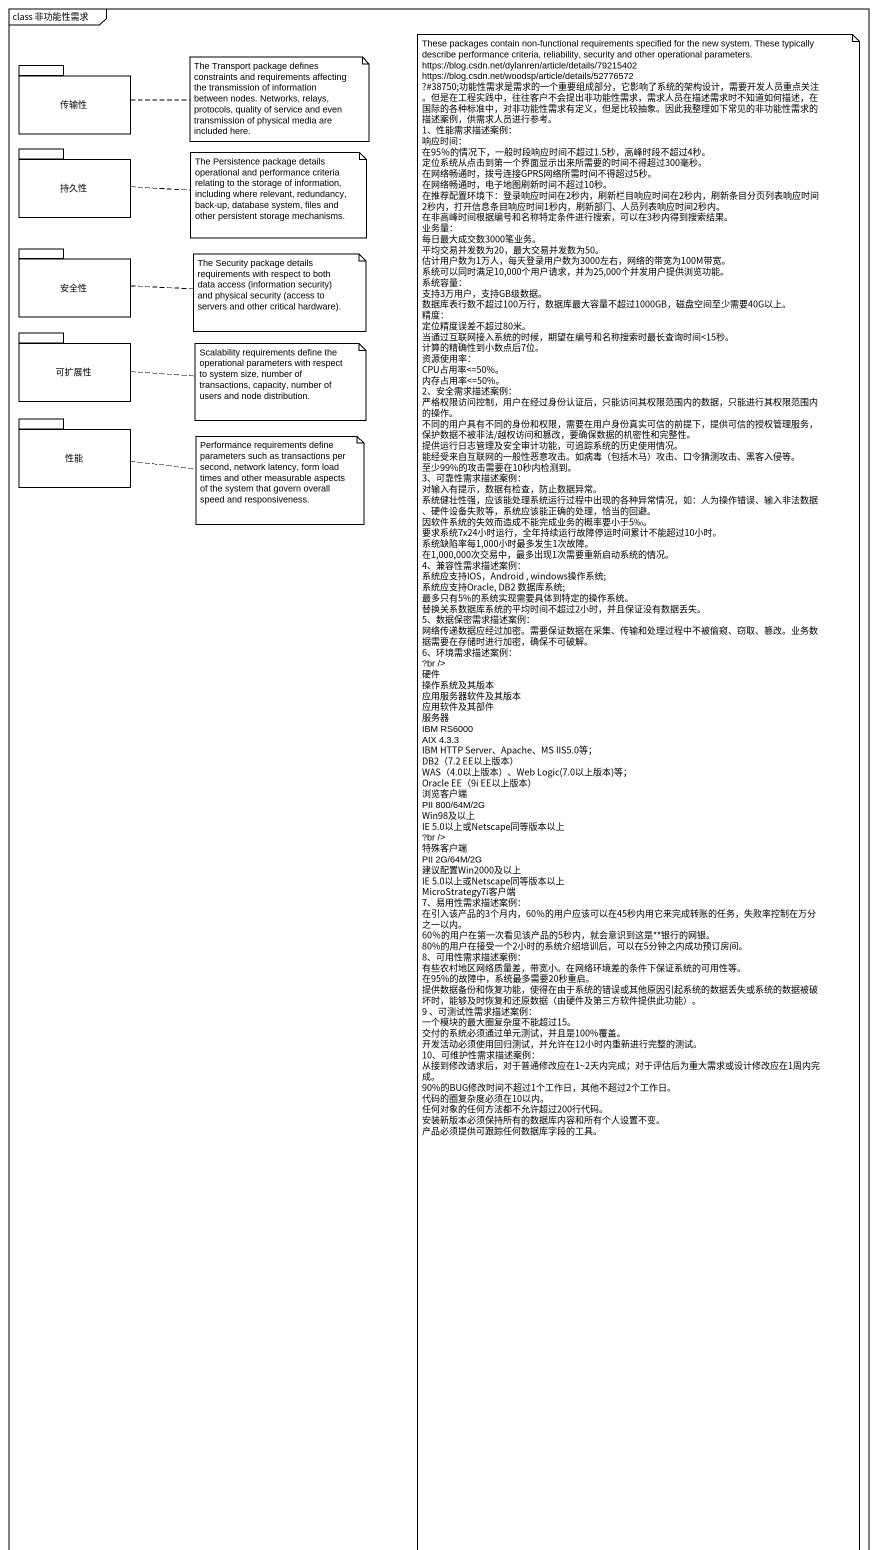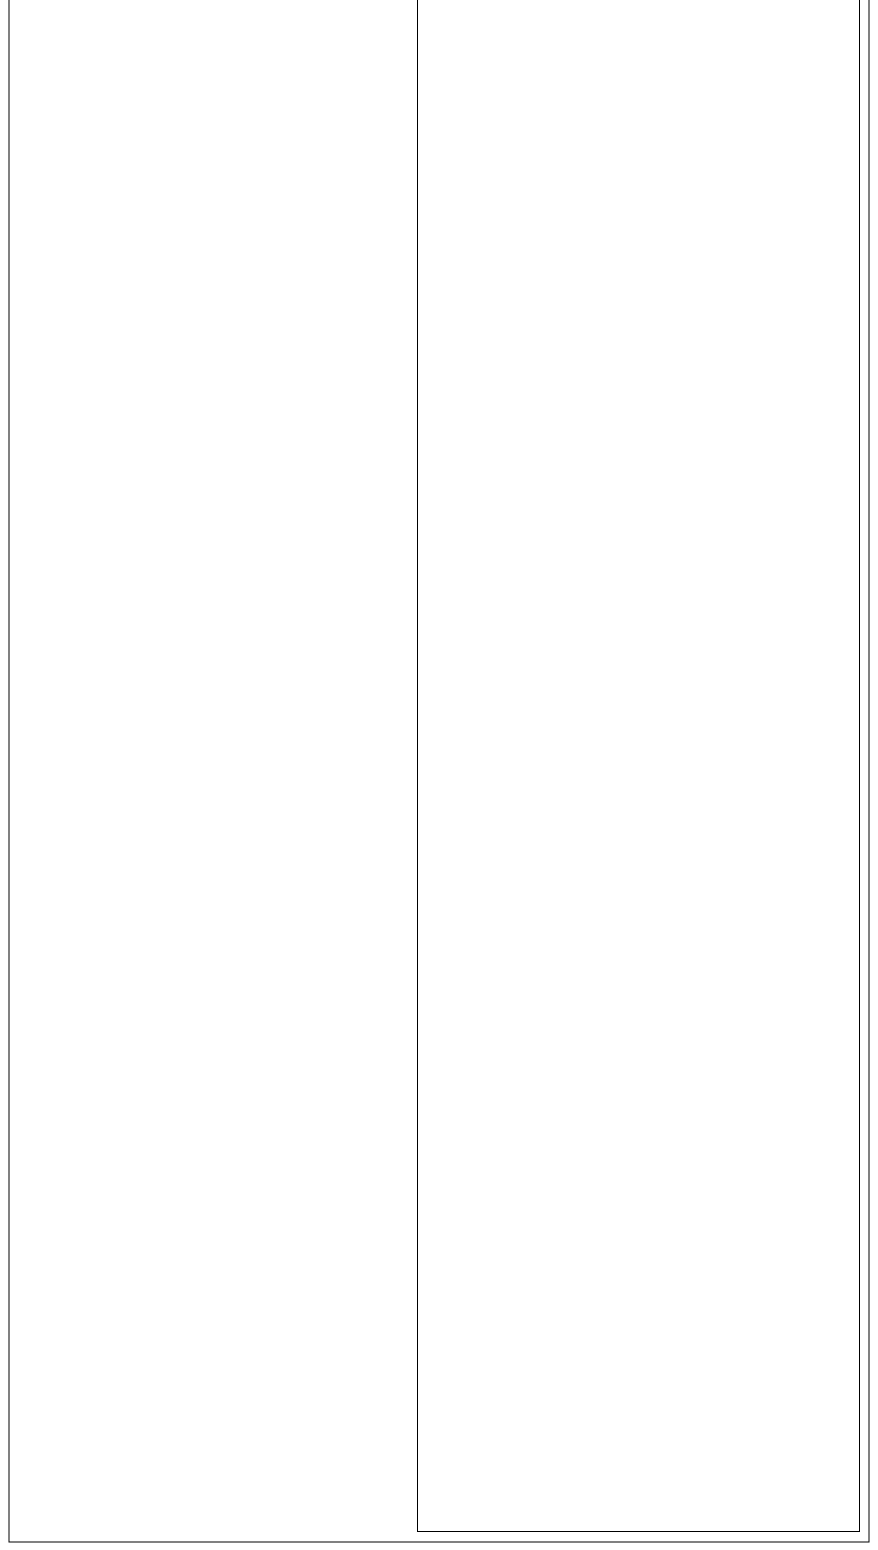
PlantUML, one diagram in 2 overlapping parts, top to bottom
@startuml
mainframe class 非功能性需求
package 传输性 {
}
package 持久性 {
}
package 安全性 {
}
package 可扩展性 {
}
package 性能 {
}
note as N1
  These packages contain non-functional requirements specified for the new system. These typically describe performance criteria, reliability, security and other operational parameters.
  https://blog.csdn.net/dylanren/article/details/79215402
  https://blog.csdn.net/woodsp/article/details/52776572
  ?#38750;功能性需求是需求的一个重要组成部分，它影响了系统的架构设计，需要开发人员重点关注。但是在工程实践中，往往客户不会提出非功能性需求，需求人员在描述需求时不知道如何描述，在国际的各种标准中，对非功能性需求有定义，但是比较抽象。因此我整理如下常见的非功能性需求的描述案例，供需求人员进行参考。
  1、性能需求描述案例：
  响应时间：
  在95％的情况下，一般时段响应时间不超过1.5秒，高峰时段不超过4秒。
  定位系统从点击到第一个界面显示出来所需要的时间不得超过300毫秒。
  在网络畅通时，拨号连接GPRS网络所需时间不得超过5秒。
  在网络畅通时，电子地图刷新时间不超过10秒。
  在推荐配置环境下：登录响应时间在2秒内，刷新栏目响应时间在2秒内，刷新条目分页列表响应时间2秒内，打开信息条目响应时间1秒内，刷新部门、人员列表响应时间2秒内。
  在非高峰时间根据编号和名称特定条件进行搜索，可以在3秒内得到搜索结果。
  业务量：
  每日最大成交数3000笔业务。
  平均交易并发数为20，最大交易并发数为50。
  估计用户数为1万人，每天登录用户数为3000左右，网络的带宽为100M带宽。
  系统可以同时满足10,000个用户请求，并为25,000个并发用户提供浏览功能。
  系统容量：
  支持3万用户，支持GB级数据。
  数据库表行数不超过100万行，数据库最大容量不超过1000GB，磁盘空间至少需要40G以上。
  精度：
  定位精度误差不超过80米。
  当通过互联网接入系统的时候，期望在编号和名称搜索时最长查询时间<15秒。
  计算的精确性到小数点后7位。
  资源使用率：
  CPU占用率<=50%。
  内存占用率<=50%。
  2、安全需求描述案例：
  严格权限访问控制，用户在经过身份认证后，只能访问其权限范围内的数据，只能进行其权限范围内的操作。
  不同的用户具有不同的身份和权限，需要在用户身份真实可信的前提下，提供可信的授权管理服务，保护数据不被非法/越权访问和篡改，要确保数据的机密性和完整性。
  提供运行日志管理及安全审计功能，可追踪系统的历史使用情况。
  能经受来自互联网的一般性恶意攻击。如病毒（包括木马）攻击、口令猜测攻击、黑客入侵等。
  至少99%的攻击需要在10秒内检测到。
  3、可靠性需求描述案例：
  对输入有提示，数据有检查，防止数据异常。
  系统健壮性强，应该能处理系统运行过程中出现的各种异常情况，如：人为操作错误、输入非法数据、硬件设备失败等，系统应该能正确的处理，恰当的回避。
  因软件系统的失效而造成不能完成业务的概率要小于5‰。
  要求系统7x24小时运行，全年持续运行故障停运时间累计不能超过10小时。
  系统缺陷率每1,000小时最多发生1次故障。
  在1,000,000次交易中，最多出现1次需要重新启动系统的情况。
  4、兼容性需求描述案例：
  系统应支持IOS，Android , windows操作系统;
  系统应支持Oracle, DB2 数据库系统;
  最多只有5%的系统实现需要具体到特定的操作系统。
  替换关系数据库系统的平均时间不超过2小时，并且保证没有数据丢失。
  5、数据保密需求描述案例：
  网络传递数据应经过加密。需要保证数据在采集、传输和处理过程中不被偷窥、窃取、篡改。业务数据需要在存储时进行加密，确保不可破解。
  6、环境需求描述案例：
  ?br />
  硬件
  操作系统及其版本
  应用服务器软件及其版本
  应用软件及其部件
  服务器
  IBM RS6000
  AIX 4.3.3
  IBM HTTP Server、Apache、MS IIS5.0等；
  DB2（7.2 EE以上版本）
  WAS（4.0以上版本）、Web Logic(7.0以上版本)等；
  Oracle EE（9i EE以上版本）
  浏览客户端
  PII 800/64M/2G
  Win98及以上
  IE 5.0以上或Netscape同等版本以上
  ?br />
  特殊客户端
  PII 2G/64M/2G
  建议配置Win2000及以上
  IE 5.0以上或Netscape同等版本以上
  MicroStrategy7i客户端
  7、易用性需求描述案例：
  在引入该产品的3个月内，60％的用户应该可以在45秒内用它来完成转账的任务，失败率控制在万分之一以内。
  60％的用户在第一次看见该产品的5秒内，就会意识到这是**银行的网银。
  80%的用户在接受一个2小时的系统介绍培训后，可以在5分钟之内成功预订房间。
  8、可用性需求描述案例：
  有些农村地区网络质量差，带宽小。在网络环境差的条件下保证系统的可用性等。
  在95%的故障中，系统最多需要20秒重启。
  提供数据备份和恢复功能，使得在由于系统的错误或其他原因引起系统的数据丢失或系统的数据被破坏时，能够及时恢复和还原数据（由硬件及第三方软件提供此功能）。
  9 、可测试性需求描述案例：
  一个模块的最大圈复杂度不能超过15。
  交付的系统必须通过单元测试，并且是100%覆盖。
  开发活动必须使用回归测试，并允许在12小时内重新进行完整的测试。
  10、可维护性需求描述案例：
  从接到修改请求后，对于普通修改应在1~2天内完成；对于评估后为重大需求或设计修改应在1周内完成。
  90%的BUG修改时间不超过1个工作日，其他不超过2个工作日。
  代码的圈复杂度必须在10以内。
  任何对象的任何方法都不允许超过200行代码。
  安装新版本必须保持所有的数据库内容和所有个人设置不变。
  产品必须提供可跟踪任何数据库字段的工具。
end note
note right of 传输性 : The Transport package defines constraints and requirements affecting the transmission of information between nodes. Networks, relays, protocols, quality of service and even transmission of physical media are included here.
note right of 持久性 : The Persistence package details operational and performance criteria relating to the storage of information, including where relevant, redundancy, back-up, database system, files and other persistent storage mechanisms.
note right of 安全性 : The Security package details requirements with respect to both data access (information security) and physical security (access to servers and other critical hardware).
note right of 可扩展性 : Scalability requirements define the operational parameters with respect to system size, number of transactions, capacity, number of users and node distribution.
note right of 性能 : Performance requirements define parameters such as transactions per second, network latency, form load times and other measurable aspects of the system that govern overall speed and responsiveness.
@enduml
